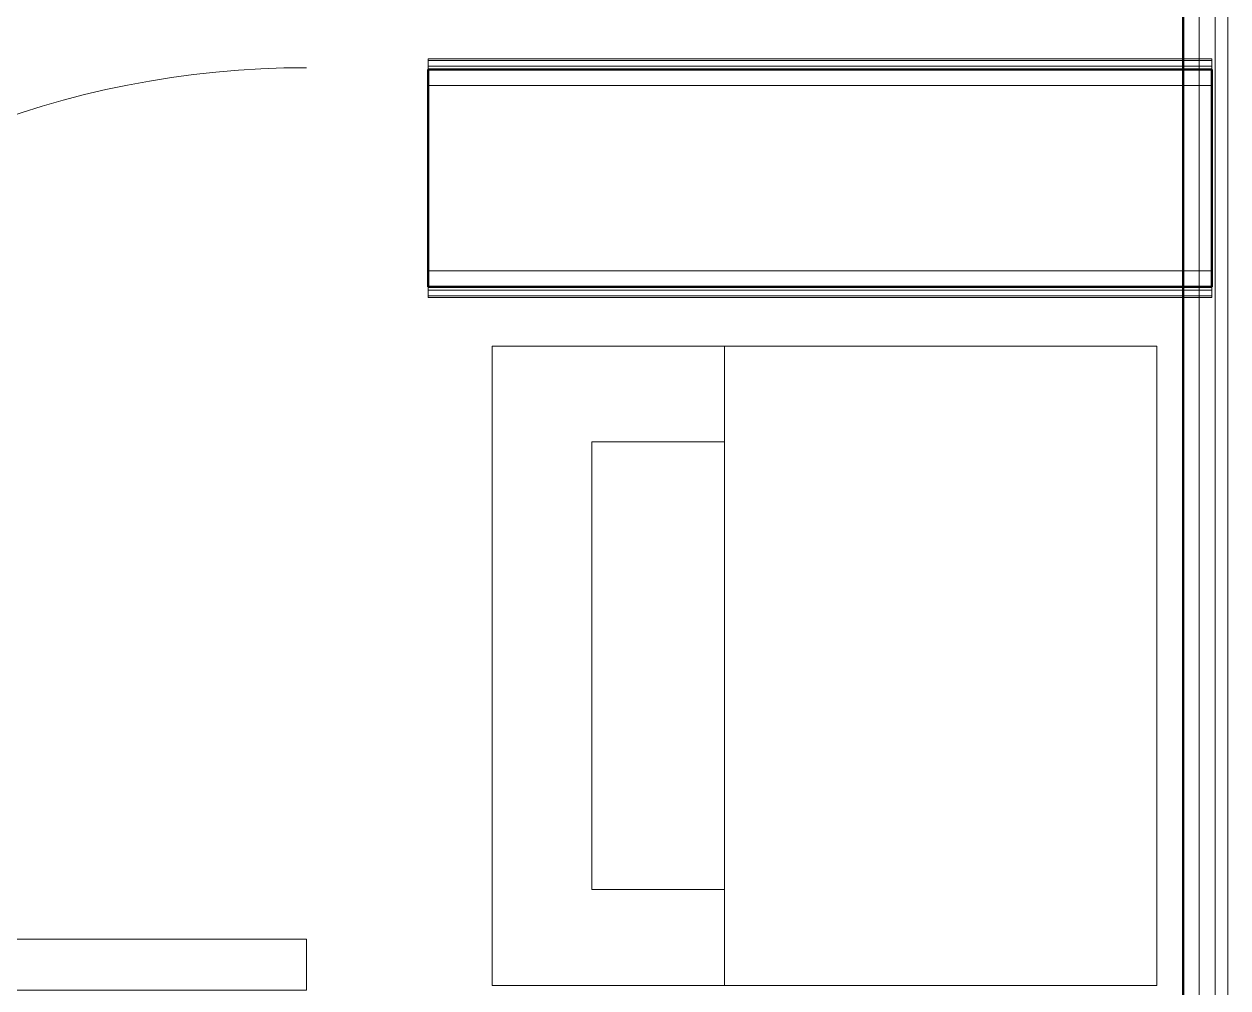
# Model space of a CAD drawing. Header units: inches. Extents: x -4218 to -1830, y 9756 to 12426.
# Drawn here: x -2985.1 to -2938.02, y 10024.5 to 10062.17 of the extents above; entities that cross this region are included whole.
import ezdxf

# ---------------------------------------------------------------- set-up
doc = ezdxf.new("R2010")
doc.units = ezdxf.units.IN
doc.header["$MEASUREMENT"] = 0
for name, color, linetype, lineweight in [('0-1', 7, 'Continuous', 5), ('0-2', 252, 'Continuous', 9), ('A-DOOR-1', 7, 'Continuous', 9), ('A-DOOR-2', 50, 'Continuous', 20), ('A-DOOR-4', 31, 'Continuous', 9), ('A-DOOR-6', 31, 'Continuous', 20), ('A-DOOR-FRAM', 31, 'Continuous', 20), ('A-DOOR-FRAM-2', 31, 'Continuous', 9), ('A-DOOR-GLAZ', 31, 'Continuous', 9), ('A-WALL-2', 10, 'Continuous', 13), ('I-WALL-1', 250, 'Continuous', 50), ('I-WALL-2', 254, 'Continuous', 9), ('I-WALL-3', 253, 'Continuous', 9), ('I-WALL-4', 252, 'Continuous', 9), ('I-WALL-5', 7, 'Continuous', 9), ('P-SANR-FIXT-1', 7, 'Continuous', 9)]:
    doc.layers.add(name, color=color, linetype=linetype, lineweight=lineweight)

# ---------------------------------------------------------------- blocks, each defined once
blk = doc.blocks.new('Basic Wall _ INT - W8BØF - _5_8 GYP - 2X8 WOOD_BATT_ - 5_8 GYP_ - ___-2704384-BACKGROUND - 1ST FLOOR')
at = {"layer": 'I-WALL-3'}
for p, q in [((-2938.65, 10051.902), (-2939.774, 10051.902)), ((-2939.774, 10051.551), (-2938.65, 10051.551)), ((-2938.65, 10051.878), (-2938.65, 10051.902)), ((-2938.65, 10051.7), (-2938.65, 10051.762)), ((-2938.65, 10051.551), (-2938.65, 10051.696)), ((-2938.65, 10051.488), (-2938.65, 10051.551))]:
    blk.add_line(p, q, dxfattribs=at)
at = {"layer": 'I-WALL-4'}
for p, q in [((-2969.3, 10051.902), (-2969.3, 10051.878)), ((-2939.774, 10051.902), (-2969.3, 10051.902)), ((-2969.3, 10051.762), (-2969.3, 10051.7)), ((-2969.3, 10051.696), (-2969.3, 10051.551)), ((-2969.3, 10051.551), (-2969.3, 10051.488)), ((-2969.3, 10051.551), (-2939.774, 10051.551)), ((-2939.774, 10051.777), (-2938.65, 10051.777)), ((-2939.774, 10051.488), (-2938.65, 10051.488)), ((-2938.65, 10051.902), (-2938.65, 10051.859)), ((-2938.65, 10051.859), (-2938.65, 10051.777)), ((-2938.65, 10051.777), (-2938.65, 10051.608)), ((-2938.65, 10051.608), (-2938.65, 10051.488))]:
    blk.add_line(p, q, dxfattribs=at)
at = {"layer": 'I-WALL-5'}
for p, q in [((-2969.3, 10051.859), (-2969.3, 10051.902)), ((-2969.3, 10051.777), (-2969.3, 10051.859)), ((-2969.3, 10051.777), (-2939.774, 10051.777)), ((-2969.3, 10051.488), (-2969.3, 10051.777)), ((-2969.3, 10051.488), (-2939.774, 10051.488))]:
    blk.add_line(p, q, dxfattribs=at)
blk = doc.blocks.new('Basic Wall _ INT - W8BØF - _5_8 GYP - 2X8 WOOD_BATT_ - 5_8 GYP_ - ___-2701523-BACKGROUND - 1ST FLOOR')
at = {"layer": 'I-WALL-3'}
for p, q in [((-2938.65, 10060.753), (-2939.774, 10060.753)), ((-2939.774, 10060.402), (-2938.65, 10060.402)), ((-2938.65, 10060.753), (-2938.65, 10060.816)), ((-2938.65, 10060.608), (-2938.65, 10060.753)), ((-2938.65, 10060.542), (-2938.65, 10060.604)), ((-2938.65, 10060.402), (-2938.65, 10060.426))]:
    blk.add_line(p, q, dxfattribs=at)
at = {"layer": 'I-WALL-4'}
for p, q in [((-2969.3, 10060.816), (-2969.3, 10060.753)), ((-2969.3, 10060.753), (-2969.3, 10060.608)), ((-2939.774, 10060.753), (-2969.3, 10060.753)), ((-2969.3, 10060.604), (-2969.3, 10060.542)), ((-2969.3, 10060.426), (-2969.3, 10060.402)), ((-2969.3, 10060.402), (-2939.774, 10060.402)), ((-2938.65, 10060.816), (-2939.774, 10060.816)), ((-2938.65, 10060.527), (-2939.774, 10060.527)), ((-2938.65, 10060.816), (-2938.65, 10060.604)), ((-2938.65, 10060.604), (-2938.65, 10060.527)), ((-2938.65, 10060.527), (-2938.65, 10060.486)), ((-2938.65, 10060.486), (-2938.65, 10060.445)), ((-2938.65, 10060.445), (-2938.65, 10060.402))]:
    blk.add_line(p, q, dxfattribs=at)
at = {"layer": 'I-WALL-5'}
for p, q in [((-2969.3, 10060.527), (-2969.3, 10060.816)), ((-2939.774, 10060.816), (-2969.3, 10060.816)), ((-2939.774, 10060.527), (-2969.3, 10060.527)), ((-2969.3, 10060.445), (-2969.3, 10060.527)), ((-2969.3, 10060.402), (-2969.3, 10060.445))]:
    blk.add_line(p, q, dxfattribs=at)
blk = doc.blocks.new('SWING - SINGLE - FLUSH - 36_ x 80_ - OFFSET PIVOT DOOR AT MAGIC PAK AND WASHER_DRYER-3199415-BACKGROUND - 1ST FLOOR')
at = {"layer": 'A-DOOR-1'}
blk.add_arc((18, -2.375), 36.067, 180, 266.8211, dxfattribs=at)
at = {"layer": 'A-DOOR-2'}
for p, q in [((16, -2.375), (16, -38.386)), ((18, -2.375), (16, -2.375)), ((18, -2.375), (18, -38.386)), ((18, -38.386), (16, -38.386))]:
    blk.add_line(p, q, dxfattribs=at)
blk = doc.blocks.new('Stacked Washer and Dryer - 26_x25_ - Private-1372850-BACKGROUND - 1ST FLOOR')
at = {"layer": 'P-SANR-FIXT-1'}
for p, q in [((0, 12.5), (26, 12.5)), ((0, 12.5), (0, -12.5)), ((16.90625, -12.5), (16.90625, 12.5)), ((26, 12.5), (26, -12.5)), ((22.09375, 8.75), (16.90625, 8.75)), ((22.09375, -8.75), (22.09375, 8.75)), ((16.90625, -8.75), (22.09375, -8.75)), ((26, -12.5), (0, -12.5))]:
    blk.add_line(p, q, dxfattribs=at)
blk = doc.blocks.new('CTR - 1st Phase - Unit Layouts_rvt-1-BACKGROUND - 1ST FLOOR')
at = {"layer": 'A-WALL-2'}
for p, q in [((-2938.65, 10059.777), (-2969.3, 10059.777)), ((-2938.65, 10052.527), (-2969.3, 10052.527))]:
    blk.add_line(p, q, dxfattribs=at)
at = {"layer": 'I-WALL-1'}
for p, q in [((-2938.65, 10060.402), (-2969.3, 10060.402)), ((-2969.3, 10060.402), (-2969.3, 10051.902)), ((-2938.65, 10051.902), (-2938.65, 10060.402)), ((-2969.3, 10051.902), (-2938.65, 10051.902))]:
    blk.add_line(p, q, dxfattribs=at)
at = {"layer": 'I-WALL-2'}
for p, q in [((-2938.65, 10060.402), (-2939.774, 10060.402)), ((-2939.774, 10051.902), (-2938.65, 10051.902))]:
    blk.add_line(p, q, dxfattribs=at)
at = {"layer": 'I-WALL-3'}
for p, q in [((-2939.774, 10060.402), (-2969.3, 10060.402)), ((-2938.65, 10060.402), (-2938.65, 10051.902)), ((-2969.3, 10051.902), (-2939.774, 10051.902))]:
    blk.add_line(p, q, dxfattribs=at)
at = {"layer": 'I-WALL-4'}
blk.add_line((-2969.3, 10051.902), (-2969.3, 10060.402), dxfattribs=at)
at = {"layer": '0-2'}
for name, p, rotation in [('SWING - SINGLE - FLUSH - 36_ x 80_ - OFFSET PIVOT DOOR AT MAGIC PAK AND WASHER_DRYER-3199415-BACKGROUND - 1ST FLOOR', (-2971.675, 10042.402), 269.9999999999865), ('Stacked Washer and Dryer - 26_x25_ - Private-1372850-BACKGROUND - 1ST FLOOR', (-2940.8, 10037.089), 180)]:
    blk.add_blockref(name, p, dxfattribs=dict(at, rotation=rotation))
for name in ['Basic Wall _ INT - W8BØF - _5_8 GYP - 2X8 WOOD_BATT_ - 5_8 GYP_ - ___-2701523-BACKGROUND - 1ST FLOOR', 'Basic Wall _ INT - W8BØF - _5_8 GYP - 2X8 WOOD_BATT_ - 5_8 GYP_ - ___-2704384-BACKGROUND - 1ST FLOOR']:
    blk.add_blockref(name, (0, 0), dxfattribs=at)
blk = doc.blocks.new('CTR - 1st Phase - Common Walls_rvt-1-BACKGROUND - 1ST FLOOR')
at = {"layer": 'A-WALL-2'}
for p, q in [((-2939.149, 10018.089), (-2939.149, 10373.414)), ((-2938.524, 10018.089), (-2938.524, 10373.414)), ((-2938.024, 10018.089), (-2938.024, 10373.414))]:
    blk.add_line(p, q, dxfattribs=at)
at = {"layer": 'I-WALL-1'}
blk.add_line((-2939.774, 10373.414), (-2939.774, 10018.089), dxfattribs=at)
at = {"layer": 'I-WALL-3'}
for p, q in [((-2939.774, 10060.816), (-2939.774, 10060.7)), ((-2939.774, 10060.696), (-2939.774, 10060.608)), ((-2939.774, 10060.604), (-2939.774, 10060.549)), ((-2939.774, 10060.402), (-2939.774, 10051.902)), ((-2939.774, 10051.757), (-2939.774, 10051.702)), ((-2939.774, 10051.7), (-2939.774, 10051.611)), ((-2939.774, 10051.608), (-2939.774, 10051.493))]:
    blk.add_line(p, q, dxfattribs=at)
at = {"layer": 'I-WALL-4'}
for p, q in [((-2939.774, 10180.752), (-2939.774, 10060.816)), ((-2939.774, 10051.493), (-2939.774, 10018.089))]:
    blk.add_line(p, q, dxfattribs=at)
blk = doc.blocks.new('Door-Inswing-Andersen-400_Series-Single - 3_ 0-1_8_ x 7_ 11 1_2_ - 1ST FLOOR-2896445-BACKGROUND - 1ST FLOOR')
at = {"layer": 'A-DOOR-4'}
blk.add_line((16.875, 0.531), (16.875, 34.281), dxfattribs=at)
blk.add_arc((16.875, 0.531), 33.75, 90, 180, dxfattribs=at)
at = {"layer": 'A-DOOR-6'}
for p, q in [((-16.875, -0.531), (-16.875, 0.531)), ((-16.875, 0.531), (-12.437, 0.531)), ((-13.187, 0.531), (-13.187, -0.781)), ((-13.187, 0.531), (-13.187, 0.469)), ((12.437, 0.531), (-12.437, 0.531)), ((16.875, 0.531), (12.437, 0.531)), ((13.187, 0.531), (13.187, -0.781)), ((13.187, 0.531), (13.187, 0.469)), ((16.875, -0.531), (16.875, 0.531)), ((-13.187, 0.469), (-12.674, 0.469)), ((-12.674, 0.469), (-12.468, 0.217)), ((-12.468, 0.217), (-12.437, 0.031)), ((-12.437, 0.031), (-12.437, -0.031)), ((12.468, 0.217), (12.437, 0.031)), ((12.437, 0.031), (12.437, -0.031)), ((12.674, 0.469), (12.468, 0.217)), ((13.187, 0.469), (12.674, 0.469)), ((-12.437, -0.031), (-13.187, -0.031)), ((12.437, -0.031), (13.187, -0.031)), ((-16.259, -0.542), (-16.875, -0.531)), ((-16.259, -1.187), (-16.259, -0.542)), ((-13.187, -0.781), (-12.437, -0.781)), ((-12.437, -0.875), (-12.468, -1.187)), ((-12.437, -0.781), (-12.437, -0.875)), ((12.437, -0.781), (12.437, -0.875)), ((13.187, -0.781), (12.437, -0.781)), ((12.437, -0.875), (12.468, -1.187)), ((16.259, -0.542), (16.875, -0.531)), ((16.259, -1.187), (16.259, -0.542)), ((-16.259, -1.187), (-12.437, -1.187)), ((12.437, -1.188), (-12.437, -1.188)), ((16.259, -1.187), (12.437, -1.187))]:
    blk.add_line(p, q, dxfattribs=at)
at = {"layer": 'A-DOOR-FRAM'}
for p, q in [((-18.062, -4.875), (-18.062, 1)), ((-17.687, 1), (-18.062, 1)), ((-18.062, 1), (-17.031, 1)), ((-18.062, 1), (-17.938, 1)), ((-18.062, -4.313), (-18.062, 1)), ((-17.313, 1), (17.312, 1)), ((-17.031, 1), (-17.031, -0.782)), ((17.031, 1), (17.031, -0.782)), ((18.062, 1), (17.031, 1)), ((17.937, 1), (18.062, 1)), ((18.062, -4.875), (18.062, 1)), ((18.062, 1), (18.062, -4.313)), ((-17.031, -0.782), (-16.453, -0.782)), ((-16.453, -0.782), (-16.453, -1.219)), ((16.453, -0.782), (16.453, -1.219)), ((17.031, -0.782), (16.453, -0.782)), ((-16.453, -1.219), (-16, -1.219)), ((-16, -1.219), (-16, -2.356)), ((16.453, -1.219), (16, -1.219)), ((16, -1.219), (16, -2.356)), ((-16, -2.356), (-16.688, -2.512)), ((-16.688, -2.512), (-16.688, -3.513)), ((16, -2.356), (16.687, -2.512)), ((16.687, -2.512), (16.687, -3.513)), ((-19.688, -3.563), (-18.062, -3.563)), ((-16.688, -3.513), (-17.031, -3.753)), ((-17.031, -3.753), (-17.031, -4.875)), ((16.687, -3.513), (17.031, -3.753)), ((17.031, -3.753), (17.031, -4.875)), ((19.687, -3.563), (18.062, -3.563)), ((-18.062, -5.219), (-18.062, -4.313)), ((18.062, -4.313), (18.062, -5.219)), ((-18.062, -4.875), (-17.031, -4.875)), ((18.062, -4.875), (17.031, -4.875)), ((18.062, -5.219), (-18.062, -5.219))]:
    blk.add_line(p, q, dxfattribs=at)
at = {"layer": 'A-DOOR-FRAM-2'}
for p, q in [((-17.938, 4.312), (-17.313, 4.312)), ((-17.938, 1), (-17.938, 4.312)), ((-17.313, 4.312), (-17.313, 1)), ((17.312, 4.312), (17.937, 4.312)), ((17.312, 1), (17.312, 4.312)), ((17.937, 4.312), (17.937, 1)), ((-17.313, 1), (-17.938, 1)), ((17.937, 1), (17.312, 1))]:
    blk.add_line(p, q, dxfattribs=at)
at = {"layer": 'A-DOOR-GLAZ'}
for p, q in [((-13.187, -0.188), (-12.437, -0.188)), ((-12.977, -0.625), (-12.977, -0.188)), ((12.437, -0.031), (-12.437, -0.031)), ((12.437, -0.188), (-12.437, -0.188)), ((13.187, -0.188), (12.437, -0.188)), ((12.977, -0.625), (12.977, -0.188)), ((-12.437, -0.625), (-13.187, -0.625)), ((12.437, -0.625), (-12.437, -0.625)), ((12.437, -0.781), (-12.437, -0.781)), ((12.437, -0.625), (13.187, -0.625))]:
    blk.add_line(p, q, dxfattribs=at)

msp = doc.modelspace()

# ---------------------------------------------------------------- block references
at = {"layer": '0-1'}
for name in ['CTR - 1st Phase - Unit Layouts_rvt-1-BACKGROUND - 1ST FLOOR', 'CTR - 1st Phase - Common Walls_rvt-1-BACKGROUND - 1ST FLOOR']:
    msp.add_blockref(name, (0, 0), dxfattribs=at)
at = {"layer": 'A-DOOR-4'}
msp.add_blockref('Door-Inswing-Andersen-400_Series-Single - 3_ 0-1_8_ x 7_ 11 1_2_ - 1ST FLOOR-2896445-BACKGROUND - 1ST FLOOR', (-3002.724, 10013.402), dxfattribs=at)

doc.saveas('drawing.dxf')
